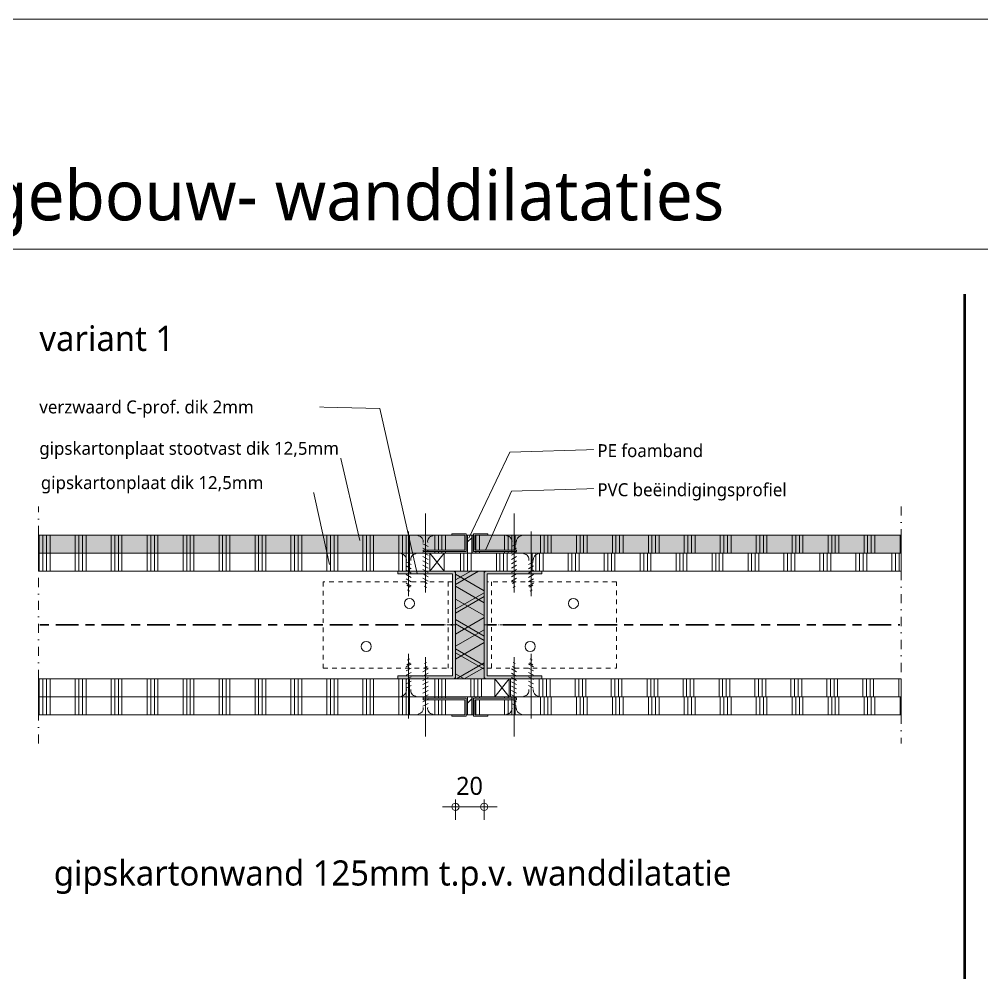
# Model space of a CAD drawing. Header units: millimetres. Extents: x -617 to 12931, y -7813 to -1363.
# Drawn here: x 141 to 811, y -6991 to -6328 of the extents above; entities that cross this region are included whole.
import ezdxf

# ---------------------------------------------------------------- set-up
doc = ezdxf.new("R2010")
doc.units = ezdxf.units.MM
for name, pattern in [('Center', [31.75, 6.35, -4.7625, 15.875, -4.7625]), ('Dash', [6.35, 3.175, -3.175]), ('Dash dot', [15.875, 6.35, -4.7625, 0, -4.7625]), ('Streep-stip _ detail', [4, 2, -1, 0, -1])]:
    doc.linetypes.add(name, pattern=pattern)
for name, color, linetype, lineweight in [('A-ANNO-DIMS', 211, 'Continuous', 13), ('A-ANNO-DIMS-5', 211, 'Continuous', 13), ('A-ANNO-IDEN', 131, 'Continuous', 18), ('A-DETL', 90, 'Continuous', 13), ('A-DETL-CNTR', 5, 'Center', 35), ('A-DETL-GENF', 92, 'Continuous', 18), ('G-ANNO-TEXT', 231, 'Continuous', 13)]:
    doc.layers.add(name, color=color, linetype=linetype, lineweight=lineweight)
doc.styles.add('Segoe UI_2', font='segoeui.ttf', dxfattribs={"height": 9})
doc.styles.add('Segoe UI_3', font='segoeui.ttf', dxfattribs={"height": 12.5})
doc.styles.add('Segoe UI_4', font='segoeui.ttf', dxfattribs={"height": 17.5})
doc.styles.add('Segoe UI_6', font='segoeui.ttf', dxfattribs={"height": 35})
doc.dimstyles.new('2_5_mm', dxfattribs={"dimscale": 304.8, "dimtxt": 13.092049, "dimasz": 0.016404, "dimexe": 0.029528, "dimexo": 0.0625, "dimgap": 0.014764, "dimtad": 1, "dimdec": 0, "dimzin": 0, "dimdsep": 46, "dimtxsty": 'Segoe UI_3', "dimblk1": 'DOTBLANK', "dimblk2": 'DOTBLANK', "dimsah": 1, "dimcen": 0.09, "dimdle": 0.029528, "dimazin": 0, "dimtfac": 1, "dimtdec": 4, "dimtix": 1, "dimtmove": 0, "dimatfit": 3, "dimfxl": 0.029528, "dimfxlon": 1, "dimtvp": 1, "dimtfill": 1, "dimtolj": 1, "dimtzin": 0, "dimarcsym": 2})
pattern_1 = [(90, (-144.69, 6799.517), (-25, 1e-15), []), (90, (-142.19, 6799.517), (-25, 1e-15), []), (90, (-139.69, 6799.517), (-25, 1e-15), []), (90, (-137.19, 6799.517), (-25, 1e-15), [])]

# ---------------------------------------------------------------- blocks, each defined once
blk = doc.blocks.new('22 verzwaard metalstud profiel - 75 mm-V449-22_1 Principedetails metalstud')
at = {"layer": 'A-DETL-GENF'}
blk.add_hatch(color=256, dxfattribs=at).paths.add_polyline_path([(-37.5, -7.37), (-37.5, -40), (-35.5, -40), (-35.5, -2), (35.5, -2), (35.5, -40), (37.5, -40), (37.5, -1), (36.5, 0), (-36.5, 0), (-37.5, -1)])
for p, q in [((-36.5, 0), (-37.5, -1)), ((-37.5, -1), (-36.5, 0)), ((37.5, -1), (36.5, 0)), ((-35.5, -2), (35.5, -2)), ((-35.5, -40), (-35.5, -2)), ((-35.5, -40), (-35.5, -2)), ((-35.5, -2), (35.5, -2)), ((35.5, -2), (35.5, -40)), ((35.5, -40), (35.5, -2)), ((37.5, -1), (36.5, 0)), ((-37.5, -7.37), (-37.5, -17.37)), ((-37.5, -17.37), (-37.5, -7.37)), ((-37.5, -40), (-35.5, -40)), ((-37.5, -40), (-35.5, -40)), ((35.5, -40), (37.5, -40)), ((35.5, -40), (37.5, -40))]:
    blk.add_line(p, q, dxfattribs=at)
blk = doc.blocks.new('00 afbreeklijn 1 s l - Type 1-V463-22_1 Principedetails metalstud')
at = {"layer": 'A-DETL-GENF', "linetype": 'Dash dot'}
for p, q in [((0, 0), (-20, 0)), ((100, 0), (25, 0)), ((145, 0), (125, 0))]:
    blk.add_line(p, q, dxfattribs=at)
blk = doc.blocks.new('22 verzwaard metalstud profiel - 75 mm-V464-22_1 Principedetails metalstud')
at = {"layer": 'A-DETL-GENF'}
blk.add_hatch(color=256, dxfattribs=at).paths.add_polyline_path([(-37.5, 1), (-36.5, 0), (36.5, 0), (37.5, 1), (37.5, 40), (35.5, 40), (35.5, 2), (-35.5, 2), (-35.5, 40), (-37.5, 40)])
for p, q in [((-35.5, 40), (-37.5, 40)), ((-37.5, 40), (-35.5, 40)), ((-35.5, 2), (-35.5, 40)), ((-35.5, 40), (-35.5, 2)), ((37.5, 40), (35.5, 40)), ((35.5, 40), (35.5, 2)), ((35.5, 40), (35.5, 2)), ((35.5, 40), (37.5, 40)), ((37.5, 7.8125), (37.5, 17.8125)), ((37.5, 17.8125), (37.5, 7.8125)), ((-37.5, 1), (-36.5, 0)), ((-37.5, 1), (-36.5, 0)), ((35.5, 2), (-35.5, 2)), ((-35.5, 2), (35.5, 2)), ((36.5, 0), (37.5, 1)), ((37.5, 1), (36.5, 0))]:
    blk.add_line(p, q, dxfattribs=at)
blk = doc.blocks.new('40  gipsplaat - stootvast D12_5-2957604-22_1 Principedetails metalstud')
at = {"layer": 'A-DETL-GENF'}
blk.add_hatch(color=256, dxfattribs=at).paths.add_polyline_path([(0, 0), (298.5, 0), (298.5, 12.5), (297.5, 12.5), (297.5, 1), (267.5, 1), (267.5, 2), (296.5, 2), (296.5, 12.5), (0, 12.5)])
at = {"layer": 'A-DETL-GENF', "lineweight": 13}
h = blk.add_hatch(dxfattribs=at)
h.set_pattern_fill('FP_574', color=256, style=0, pattern_type=2)
h.set_pattern_definition([(90, (-144.69, 6699.517), (-25, 1e-15), []), (90, (-142.19, 6699.517), (-25, 1e-15), []), (90, (-139.69, 6699.517), (-25, 1e-15), []), (90, (-137.19, 6699.517), (-25, 1e-15), [])])
h.paths.add_polyline_path([(0, 0), (298.5, 0), (298.5, 12.5), (297.5, 12.5), (297.5, 1), (267.5, 1), (267.5, 2), (296.5, 2), (296.5, 12.5), (0, 12.5)])
at = {"layer": 'A-DETL-GENF'}
for p, q in [((287.5, 12.5), (0, 12.5)), ((0, 12.5), (0, 0)), ((287.5, 12.5), (0, 12.5)), ((0, 12.5), (0, 0)), ((295.02, 12.5), (287.5, 12.5)), ((298.5, 12.5), (297.5, 12.5)), ((298.5, 12.5), (297.5, 12.5)), ((298.5, 0), (298.5, 12.5)), ((0, 0), (272.19, 0)), ((272.19, 0), (282.19, 0)), ((272.19, 0), (282.19, 0)), ((282.19, 0), (295.02, 0))]:
    blk.add_line(p, q, dxfattribs=at)
blk = doc.blocks.new('40  gipsplaat - stootvast D12_5-V468-22_1 Principedetails metalstud')
at = {"layer": 'A-DETL-GENF'}
blk.add_hatch(color=256, dxfattribs=at).paths.add_polyline_path([(298.5, 0), (298.5, 12.5), (2, 12.5), (2, 2), (31, 2), (31, 1), (1, 1), (1, 12.5), (0, 12.5), (0, 0), (228.61, 0)])
at = {"layer": 'A-DETL-GENF', "lineweight": 13}
h = blk.add_hatch(dxfattribs=at)
h.set_pattern_fill('FP_575', color=256, style=0, pattern_type=2)
h.set_pattern_definition([(90, (-446.19, 6699.517), (-25, 1e-15), []), (90, (-443.69, 6699.517), (-25, 1e-15), []), (90, (-441.19, 6699.517), (-25, 1e-15), []), (90, (-438.69, 6699.517), (-25, 1e-15), [])])
h.paths.add_polyline_path([(298.5, 0), (298.5, 12.5), (2, 12.5), (2, 2), (31, 2), (31, 1), (1, 1), (1, 12.5), (0, 12.5), (0, 0), (228.61, 0)])
at = {"layer": 'A-DETL-GENF'}
for p, q in [((1, 12.5), (0, 12.5)), ((0, 12.5), (0, 0)), ((1, 12.5), (0, 12.5)), ((298.5, 12.5), (11, 12.5)), ((298.5, 12.5), (11, 12.5)), ((298.5, 0), (298.5, 12.5)), ((298.5, 0), (298.5, 12.5)), ((52.29, 0), (298.5, 0))]:
    blk.add_line(p, q, dxfattribs=at)
blk = doc.blocks.new('30 rugvulling kitvoeg - vierkante rugvulling-V469-22_1 Principedetails metalstud')
at = {"layer": 'A-DETL-GENF', "lineweight": 13}
h = blk.add_hatch(dxfattribs=at)
h.set_pattern_fill('FP_576', color=256, style=0, pattern_type=2)
h.set_pattern_definition([(45, (-453.19, 6699.517), (-10.606602, 10.606602), []), (135, (-453.19, 6699.517), (-10.606602, -10.606602), [])])
h.paths.add_polyline_path([(3, 0), (3, 12.5), (0, 12.5), (0, 0)])
at = {"layer": 'A-DETL-GENF'}
for p, q in [((0, 12.5), (0, 0)), ((3, 12.5), (0, 12.5)), ((3, 0), (3, 12.5))]:
    blk.add_line(p, q, dxfattribs=at)
blk = doc.blocks.new('42 PVC beëindigingsprofiel - Type 3741-2060503-22_1 Principedetails metalstud')
at = {"layer": 'A-DETL-GENF'}
for p, q in [((-1, 13.5), (-11, 13.5)), ((-11, 13.5), (-11, 12.5)), ((-1, 1), (-1, 13.5)), ((-11, 12.5), (-2, 12.5)), ((-2, 12.5), (-2, 2)), ((-2, 2), (-31, 2)), ((-31, 2), (-31, 1)), ((-31, 1), (-1, 1))]:
    blk.add_line(p, q, dxfattribs=at)
blk = doc.blocks.new('42 PVC beëindigingsprofiel - Type 3741-4977620-22_1 Principedetails metalstud')
at = {"layer": 'A-DETL-GENF'}
for p, q in [((-1, -1), (-31, -1)), ((-31, -1), (-31, -2)), ((-31, -2), (-2, -2)), ((-2, -2), (-2, -12.5)), ((-1, -13.5), (-1, -1)), ((-2, -12.5), (-11, -12.5)), ((-11, -12.5), (-11, -13.5)), ((-11, -13.5), (-1, -13.5))]:
    blk.add_line(p, q, dxfattribs=at)
blk = doc.blocks.new('40  gipsplaat - D12_5-2957605-22_1 Principedetails metalstud')
at = {"layer": 'A-DETL-GENF', "lineweight": 13}
h = blk.add_hatch(dxfattribs=at)
h.set_pattern_fill('FP_577', color=256, style=0, pattern_type=2)
h.set_pattern_definition(pattern_1)
h.paths.add_polyline_path([(295.02, -12.5), (296.5, -12.5), (296.5, -2), (267.5, -2), (267.5, -1), (297.5, -1), (297.5, -12.5), (298.5, -12.5), (298.5, 0), (0, 0), (0, -12.5), (287.5, -12.5)])
at = {"layer": 'A-DETL-GENF'}
for p, q in [((295.02, 0), (0, 0)), ((0, 0), (0, -12.5)), ((0, 0), (0, -12.5)), ((298.5, -12.5), (298.5, 0)), ((0, -12.5), (287.5, -12.5)), ((0, -12.5), (287.5, -12.5)), ((287.5, -12.5), (295.02, -12.5)), ((297.5, -12.5), (298.5, -12.5)), ((297.5, -12.5), (298.5, -12.5))]:
    blk.add_line(p, q, dxfattribs=at)
blk = doc.blocks.new('40  gipsplaat - D12_5-V470-22_1 Principedetails metalstud')
at = {"layer": 'A-DETL-GENF', "lineweight": 13}
h = blk.add_hatch(dxfattribs=at)
h.set_pattern_fill('FP_578', color=256, style=0, pattern_type=2)
h.set_pattern_definition([(90, (-446.19, 6799.517), (-25, 1e-15), []), (90, (-443.69, 6799.517), (-25, 1e-15), []), (90, (-441.19, 6799.517), (-25, 1e-15), []), (90, (-438.69, 6799.517), (-25, 1e-15), [])])
h.paths.add_polyline_path([(2, -12.5), (298.5, -12.5), (298.5, 0), (0, 0), (0, -12.5), (1, -12.5), (1, -1), (31, -1), (31, -2), (2, -2), (2, -6.03)])
at = {"layer": 'A-DETL-GENF'}
for p, q in [((0, 0), (0, -12.5)), ((25.87, 0), (15.87, 0)), ((25.87, 0), (15.87, 0)), ((298.5, 0), (52.29, 0)), ((298.5, -12.5), (298.5, 0)), ((298.5, -12.5), (298.5, 0)), ((0, -12.5), (1, -12.5)), ((0, -12.5), (1, -12.5)), ((11, -12.5), (298.5, -12.5)), ((11, -12.5), (298.5, -12.5))]:
    blk.add_line(p, q, dxfattribs=at)
blk = doc.blocks.new('30 rugvulling kitvoeg - vierkante rugvulling-4464680-22_1 Principedetails metalstud')
at = {"layer": 'A-DETL-GENF', "lineweight": 13}
h = blk.add_hatch(dxfattribs=at)
h.set_pattern_fill('FP_579', color=256, style=0, pattern_type=2)
h.set_pattern_definition([(45, (-453.19, 6799.517), (-10.606602, 10.606602), []), (135, (-453.19, 6799.517), (-10.606602, -10.606602), [])])
h.paths.add_polyline_path([(0, -12.5), (3, -12.5), (3, 0), (0, 0), (0, -6.03)])
at = {"layer": 'A-DETL-GENF'}
for p, q in [((0, 0), (0, -12.5)), ((3, -12.5), (3, 0)), ((0, -12.5), (3, -12.5))]:
    blk.add_line(p, q, dxfattribs=at)
blk = doc.blocks.new('40  gipsplaat - D12_5-V471-22_1 Principedetails metalstud')
at = {"layer": 'A-DETL-GENF', "lineweight": 13}
h = blk.add_hatch(dxfattribs=at)
h.set_pattern_fill('FP_580', color=256, style=0, pattern_type=2)
h.set_pattern_definition([(90, (-472.055, 6799.517), (-25, 1e-15), []), (90, (-469.555, 6799.517), (-25, 1e-15), []), (90, (-467.055, 6799.517), (-25, 1e-15), []), (90, (-464.555, 6799.517), (-25, 1e-15), [])])
h.paths.add_polyline_path([(0, 0), (272.63, 0), (272.63, 12.5), (0, 12.5)])
at = {"layer": 'A-DETL-GENF'}
for p, q in [((272.63, 12.5), (0, 12.5)), ((0, 12.5), (0, 0)), ((272.63, 12.5), (0, 12.5)), ((0, 12.5), (0, 0)), ((272.63, 0), (272.63, 12.5)), ((272.63, 0), (272.63, 12.5)), ((0, 0), (272.63, 0)), ((0, 0), (272.63, 0))]:
    blk.add_line(p, q, dxfattribs=at)
blk = doc.blocks.new('40  gipsplaat - D12_5-V472-22_1 Principedetails metalstud')
at = {"layer": 'A-DETL-GENF', "lineweight": 13}
h = blk.add_hatch(dxfattribs=at)
h.set_pattern_fill('FP_577', color=256, style=0, pattern_type=2)
h.set_pattern_definition(pattern_1)
h.paths.add_polyline_path([(295.02, 0), (317.37, 0), (317.37, 12.5), (0, 12.5), (0, 0), (290, 0)])
at = {"layer": 'A-DETL-GENF'}
for p, q in [((290, 12.5), (0, 12.5)), ((0, 12.5), (0, 0)), ((290, 12.5), (0, 12.5)), ((0, 12.5), (0, 0)), ((309.97, 12.5), (290, 12.5)), ((317.37, 12.5), (309.97, 12.5)), ((317.37, 12.5), (309.97, 12.5)), ((317.37, 0), (317.37, 12.5)), ((317.37, 0), (317.37, 12.5)), ((0, 0), (317.37, 0)), ((0, 0), (317.37, 0))]:
    blk.add_line(p, q, dxfattribs=at)
blk = doc.blocks.new('20 klos p - Voorliggend-4383766-22_1 Principedetails metalstud')
at = {"layer": 'A-DETL-GENF'}
for p, q in [((10, 12.5), (0, 12.5)), ((0, 12.5), (0, 0)), ((0, 0), (10, 12.5)), ((0, 12.5), (10, 0)), ((10, 0), (10, 12.5)), ((0, 0), (10, 0))]:
    blk.add_line(p, q, dxfattribs=at)
blk = doc.blocks.new('40  gipsplaat - D12_5-V475-22_1 Principedetails metalstud')
at = {"layer": 'A-DETL-GENF', "lineweight": 13}
h = blk.add_hatch(dxfattribs=at)
h.set_pattern_fill('FP_583', color=256, style=0, pattern_type=2)
h.set_pattern_definition([(90, (-426.878, 6712.017), (-25, 1e-15), []), (90, (-424.378, 6712.017), (-25, 1e-15), []), (90, (-421.878, 6712.017), (-25, 1e-15), []), (90, (-419.378, 6712.017), (-25, 1e-15), [])])
h.paths.add_polyline_path([(7.81, 0), (317.81, 0), (317.81, 12.5), (0, 12.5), (0, 0)])
at = {"layer": 'A-DETL-GENF'}
for p, q in [((317.81, 12.5), (0, 12.5)), ((0, 12.5), (0, 0)), ((317.81, 12.5), (0, 12.5)), ((0, 12.5), (0, 0)), ((317.81, 0), (317.81, 12.5)), ((317.81, 0), (317.81, 12.5)), ((0, 0), (7.81, 0)), ((0, 0), (7.81, 0)), ((7.81, 0), (27.78, 0)), ((27.78, 0), (317.81, 0)), ((27.78, 0), (317.81, 0))]:
    blk.add_line(p, q, dxfattribs=at)
blk = doc.blocks.new('40  gipsplaat - D12_5-V476-22_1 Principedetails metalstud')
at = {"layer": 'A-DETL-GENF', "lineweight": 13}
h = blk.add_hatch(dxfattribs=at)
h.set_pattern_fill('FP_584', color=256, style=0, pattern_type=2)
h.set_pattern_definition([(90, (-144.69, 6712.017), (-25, 1e-15), []), (90, (-142.19, 6712.017), (-25, 1e-15), []), (90, (-139.69, 6712.017), (-25, 1e-15), []), (90, (-137.19, 6712.017), (-25, 1e-15), [])])
h.paths.add_polyline_path([(0, 0), (272.1875, 0), (272.1875, 12.5), (0, 12.5)])
at = {"layer": 'A-DETL-GENF'}
for p, q in [((272.1875, 12.5), (0, 12.5)), ((0, 12.5), (0, 0)), ((272.1875, 12.5), (0, 12.5)), ((0, 12.5), (0, 0)), ((272.1875, 0), (272.1875, 12.5)), ((272.1875, 0), (272.1875, 12.5)), ((0, 0), (272.1875, 0)), ((0, 0), (272.1875, 0))]:
    blk.add_line(p, q, dxfattribs=at)
blk = doc.blocks.new('30 L-anker plat a e - 90x60-V521-22_1 Principedetails metalstud')
at = {"layer": 'A-DETL-GENF', "linetype": 'Dash'}
for p, q in [((35, 90), (-25, 90)), ((-25, 90), (-25, 0)), ((35, 0), (35, 90)), ((35, 3), (-25, 3)), ((35, 0), (-25, 0))]:
    blk.add_line(p, q, dxfattribs=at)
at = {"layer": 'A-DETL-GENF', "linetype": 'Streep-stip _ detail', "lineweight": 13}
for p, q in [((5, 15), (5, -2.03)), ((5, -22), (5, -30))]:
    blk.add_line(p, q, dxfattribs=at)
at = {"layer": 'A-DETL-GENF', "lineweight": 13}
for centre in [(-10, 60), (20, 30)]:
    blk.add_circle(centre, 3.5, dxfattribs=at)
blk = doc.blocks.new('30 L-anker plat a e - 90x60-V520-22_1 Principedetails metalstud')
at = {"layer": 'A-DETL-GENF', "linetype": 'Dash'}
for p, q in [((35, 90), (-25, 90)), ((-25, 90), (-25, 0)), ((35, 0), (35, 90)), ((35, 3), (-25, 3)), ((35, 0), (-25, 0))]:
    blk.add_line(p, q, dxfattribs=at)
at = {"layer": 'A-DETL-GENF', "linetype": 'Streep-stip _ detail', "lineweight": 13}
for p, q in [((5, 15), (5, -2)), ((5, -21.97), (5, -30))]:
    blk.add_line(p, q, dxfattribs=at)
at = {"layer": 'A-DETL-GENF', "lineweight": 13}
for centre in [(-10, 60), (20, 30)]:
    blk.add_circle(centre, 3.5, dxfattribs=at)
blk = doc.blocks.new('00 schroef s e - 30mm-2157679-22_1 Principedetails metalstud')
at = {"layer": 'A-DETL-GENF'}
for p, q in [((-15.02, 0), (30, 0)), ((0, -5), (0, 5)), ((0.48, 5), (0, 5)), ((5.98, -1.75), (7.98, 1.75)), ((8.98, -1.75), (10.98, 1.75)), ((8.98, -1.75), (10.98, 1.75)), ((11.98, -1.75), (13.98, 1.75)), ((14.98, -1.75), (16.98, 1.75)), ((17.98, -1.75), (19.98, 1.75)), ((20.98, -1.75), (22.98, 1.75)), ((22.3, -1.22), (23.7, 1.22)), ((25.6, -0.7), (26.4, 0.7)), ((0.48, -5), (0, -5))]:
    blk.add_line(p, q, dxfattribs=at)
for centre, radius, start, end in [((4.48, 5.51), 4.03, 187.28672, 278.68299), ((4.59, -5.65), 4.16, 83.05422, 170.97608)]:
    blk.add_arc(centre, radius, start, end, dxfattribs=at)
blk = doc.blocks.new('00 schroef s e - 40mm-2174073-22_1 Principedetails metalstud')
at = {"layer": 'A-DETL-GENF'}
for p, q in [((-15.02, 0), (40, 0)), ((0, -5), (0, 5)), ((0.48, 5), (0, 5)), ((5.98, -1.75), (7.98, 1.75)), ((8.98, -1.75), (10.98, 1.75)), ((8.98, -1.75), (10.98, 1.75)), ((11.98, -1.75), (13.98, 1.75)), ((14.98, -1.75), (16.98, 1.75)), ((17.98, -1.75), (19.98, 1.75)), ((20.98, -1.75), (22.98, 1.75)), ((23.98, -1.75), (25.98, 1.75)), ((26.98, -1.75), (28.98, 1.75)), ((29.98, -1.75), (31.98, 1.75)), ((32.3, -1.22), (33.7, 1.22)), ((35.6, -0.7), (36.4, 0.7)), ((0.48, -5), (0, -5))]:
    blk.add_line(p, q, dxfattribs=at)
for centre, radius, start, end in [((4.48, 5.51), 4.03, 187.28672, 278.68299), ((4.59, -5.65), 4.16, 83.05422, 170.97608)]:
    blk.add_arc(centre, radius, start, end, dxfattribs=at)
blk = doc.blocks.new('00 schroef s e - 30mm-4332139-22_1 Principedetails metalstud')
at = {"layer": 'A-DETL-GENF'}
for p, q in [((0, 5), (0, -5)), ((0.48, 5), (0, 5)), ((5.98, 1.75), (7.98, -1.75)), ((8.98, 1.75), (10.98, -1.75)), ((8.98, 1.75), (10.98, -1.75)), ((11.98, 1.75), (13.98, -1.75)), ((14.98, 1.75), (16.98, -1.75)), ((17.98, 1.75), (19.98, -1.75)), ((20.98, 1.75), (22.98, -1.75)), ((22.3, 1.22), (23.7, -1.22)), ((25.6, 0.7), (26.4, -0.7)), ((-15.02, 0), (30, 0)), ((0.48, -5), (0, -5))]:
    blk.add_line(p, q, dxfattribs=at)
for centre, radius, start, end in [((4.59, 5.65), 4.16, 189.02392, 276.94578), ((4.48, -5.51), 4.03, 81.31701, 172.71328)]:
    blk.add_arc(centre, radius, start, end, dxfattribs=at)
blk = doc.blocks.new('00 schroef s e - 40mm-4332099-22_1 Principedetails metalstud')
at = {"layer": 'A-DETL-GENF'}
for p, q in [((0, 5), (0, -5)), ((0.48, 5), (0, 5)), ((5.98, 1.75), (7.98, -1.75)), ((8.98, 1.75), (10.98, -1.75)), ((8.98, 1.75), (10.98, -1.75)), ((11.98, 1.75), (13.98, -1.75)), ((14.98, 1.75), (16.98, -1.75)), ((17.98, 1.75), (19.98, -1.75)), ((20.98, 1.75), (22.98, -1.75)), ((23.98, 1.75), (25.98, -1.75)), ((26.98, 1.75), (28.98, -1.75)), ((29.98, 1.75), (31.98, -1.75)), ((32.3, 1.22), (33.7, -1.22)), ((35.6, 0.7), (36.4, -0.7)), ((-15.02, 0), (40, 0)), ((0.48, -5), (0, -5))]:
    blk.add_line(p, q, dxfattribs=at)
for centre, radius, start, end in [((4.59, 5.65), 4.16, 189.02392, 276.94578), ((4.48, -5.51), 4.03, 81.31701, 172.71328)]:
    blk.add_arc(centre, radius, start, end, dxfattribs=at)
blk = doc.blocks.new('42 isolatie - Type 1-3760052-22_1 Principedetails metalstud')
at = {"layer": 'A-DETL-GENF'}
blk.add_hatch(color=256, dxfattribs=at).paths.add_polyline_path([(75.28, 20.77), (0.28, 20.77), (0.28, 0.8), (75.28, 0.8)])
at = {"layer": 'A-DETL-GENF', "lineweight": 13}
h = blk.add_hatch(dxfattribs=at)
h.set_pattern_fill('FP_647', color=256, style=0, pattern_type=2)
h.set_pattern_definition([(60, (-2355.522, 120.812), (-17.3205, 10), []), (120, (-2355.522, 120.812), (-17.3205, -10), [])])
h.paths.add_polyline_path([(75.28, 20.77), (0.28, 20.77), (0.28, 0.8), (75.28, 0.8)])
h = blk.add_hatch(dxfattribs=at)
h.set_pattern_fill('FP_648', color=256, style=0, pattern_type=2)
h.set_pattern_definition([(60, (-2375.531, 120.812), (-12.99038, 7.5), []), (120, (-2375.531, 120.812), (-12.99038, -7.5), [])])
h.paths.add_polyline_path([(75.28, 20.77), (0.28, 20.77), (0.28, 0.8), (75.28, 0.8)])
at = {"layer": 'A-DETL-GENF'}
for p, q in [((75.28, 20.77), (0.28, 20.77)), ((0.28, 20.77), (0.28, 0.8)), ((75.28, 20.77), (0.28, 20.77)), ((0.28, 20.77), (0.28, 0.8)), ((75.28, 20.77), (0.28, 20.77)), ((0.28, 20.77), (0.28, 0.8)), ((75.28, 0.8), (75.28, 20.77)), ((75.28, 0.8), (75.28, 20.77)), ((75.28, 0.8), (75.28, 20.77)), ((0.28, 0.8), (75.28, 0.8)), ((0.28, 0.8), (75.28, 0.8)), ((0.28, 0.8), (75.28, 0.8))]:
    blk.add_line(p, q, dxfattribs=at)
blk = doc.blocks.new('DIMBLOCK265-22_1 Principedetails metalstud')
at = {"layer": 'A-ANNO-DIMS-5'}
for p, q in [((444.69, -6876.01), (444.69, -6867.01)), ((464.69, -6876.01), (464.69, -6867.01)), ((435.69, -6876.01), (473.69, -6876.01)), ((444.69, -6876.01), (444.69, -6885.01)), ((464.69, -6876.01), (464.69, -6885.01))]:
    blk.add_line(p, q, dxfattribs=at)
for centre in [(444.69, -6876.01), (464.69, -6876.01)]:
    blk.add_circle(centre, 2.5, dxfattribs=at)
at = {"layer": 'A-ANNO-DIMS-5', "color": 0, "insert": (445.17, -6855.2), "char_height": 12.5, "width": 22.8516, "attachment_point": 1, "line_spacing_factor": 1.142579, "style": 'Segoe UI_3', "bg_fill": 3, "box_fill_scale": 1.25, "bg_fill_color": 9, "bg_fill_true_color": 13158600, "bg_fill_transparency": 0}
blk.add_mtext('20', dxfattribs=at)
blk = doc.blocks.new('_DotBlank')
at = {"color": 0, "linetype": 'ByBlock', "lineweight": -2}
blk.add_line((-0.5, 0), (-1, 0), dxfattribs=at)
blk.add_circle((0, 0), 0.5, dxfattribs=at)

msp = doc.modelspace()

# ---------------------------------------------------------------- linework, layer by layer
at = {"layer": 'A-ANNO-IDEN'}
for p, q in [((392.1, -6598.85), (314.44, -6597.06)), ((363.52, -6627.63), (376.59, -6625.84)), ((378.18, -6690.8), (363.52, -6627.63)), ((453.91, -6689.22), (482.49, -6629.23)), ((482.49, -6629.23), (543.38, -6627.44)), ((344.93, -6651.49), (320.83, -6649.71)), ((357.21, -6707.48), (344.93, -6651.49)), ((465.77, -6697.1), (483.61, -6656.42)), ((483.61, -6656.42), (543.38, -6654.63))]:
    msp.add_line(p, q, dxfattribs=at)
at = {"layer": 'A-DETL', "lineweight": 18}
for p, q in [((-589.29, -6328.15), (3610.71, -6328.15)), ((-539.29, -6488.15), (1460.71, -6488.15))]:
    msp.add_line(p, q, dxfattribs=at)
at = {"layer": 'A-DETL', "lineweight": 50}
msp.add_line((798.96, -7369.48), (798.96, -6519.48), dxfattribs=at)
at = {"layer": 'A-DETL-CNTR'}
for p, q in [((155.69, -6749.52), (442.69, -6749.52)), ((466.69, -6749.52), (753.69, -6749.52))]:
    msp.add_line(p, q, dxfattribs=at)

# ---------------------------------------------------------------- block references
at = {"layer": 'A-DETL-GENF', "linetype": 'Dash dot'}
for p, rotation in [((154.69, -6687.02), 269.9999999999999), ((754.69, -6812.02), 89.99999999999989)]:
    msp.add_blockref('00 afbreeklijn 1 s l - Type 1-V463-22_1 Principedetails metalstud', p, dxfattribs=dict(at, rotation=rotation))
at = {"layer": 'A-DETL-GENF'}
for name, p, rotation in [('00 schroef s e - 40mm-2174073-22_1 Principedetails metalstud', (423.87, -6687.02), 269.9999999999998), ('00 schroef s e - 40mm-4332099-22_1 Principedetails metalstud', (485.51, -6687.02), 270.0000000000002), ('00 schroef s e - 30mm-2157679-22_1 Principedetails metalstud', (412.08, -6699.52), 270.0000000000009), ('00 schroef s e - 30mm-4332139-22_1 Principedetails metalstud', (497.3, -6699.52), 269.999999999999), ('42 PVC beëindigingsprofiel - Type 3741-4977620-22_1 Principedetails metalstud', (456.19, -6699.52), 180), ('22 verzwaard metalstud profiel - 75 mm-V464-22_1 Principedetails metalstud', (444.69, -6749.52), 89.99999999999912), ('42 isolatie - Type 1-3760052-22_1 Principedetails metalstud', (443.89, -6711.74), 270), ('22 verzwaard metalstud profiel - 75 mm-V449-22_1 Principedetails metalstud', (464.69, -6749.52), 90.00000000000088), ('00 schroef s e - 30mm-4332139-22_1 Principedetails metalstud', (412.08, -6799.52), 89.99999999999852), ('00 schroef s e - 40mm-4332099-22_1 Principedetails metalstud', (423.87, -6812.02), 89.99999999999974), ('00 schroef s e - 40mm-2174073-22_1 Principedetails metalstud', (485.51, -6812.02), 89.9999999999992), ('00 schroef s e - 30mm-2157679-22_1 Principedetails metalstud', (497.3, -6799.52), 90.00000000000044), ('42 PVC beëindigingsprofiel - Type 3741-2060503-22_1 Principedetails metalstud', (456.19, -6799.52), 180)]:
    msp.add_blockref(name, p, dxfattribs=dict(at, rotation=rotation))
for name, p in [('40  gipsplaat - stootvast D12_5-2957604-22_1 Principedetails metalstud', (154.69, -6699.52)), ('42 PVC beëindigingsprofiel - Type 3741-2060503-22_1 Principedetails metalstud', (453.19, -6699.52)), ('30 rugvulling kitvoeg - vierkante rugvulling-V469-22_1 Principedetails metalstud', (453.19, -6699.52)), ('40  gipsplaat - stootvast D12_5-V468-22_1 Principedetails metalstud', (456.19, -6699.52)), ('40  gipsplaat - D12_5-V476-22_1 Principedetails metalstud', (154.69, -6712.02)), ('20 klos p - Voorliggend-4383766-22_1 Principedetails metalstud', (426.88, -6712.02)), ('40  gipsplaat - D12_5-V475-22_1 Principedetails metalstud', (436.88, -6712.02)), ('40  gipsplaat - D12_5-V472-22_1 Principedetails metalstud', (154.69, -6799.52)), ('20 klos p - Voorliggend-4383766-22_1 Principedetails metalstud', (472.06, -6799.52)), ('40  gipsplaat - D12_5-V471-22_1 Principedetails metalstud', (482.06, -6799.52)), ('40  gipsplaat - D12_5-2957605-22_1 Principedetails metalstud', (154.69, -6799.52)), ('30 rugvulling kitvoeg - vierkante rugvulling-4464680-22_1 Principedetails metalstud', (453.19, -6799.52)), ('40  gipsplaat - D12_5-V470-22_1 Principedetails metalstud', (456.19, -6799.52)), ('42 PVC beëindigingsprofiel - Type 3741-4977620-22_1 Principedetails metalstud', (453.19, -6799.52))]:
    msp.add_blockref(name, p, dxfattribs=at)
at = {"layer": 'A-DETL-GENF', "linetype": 'Streep-stip _ detail', "lineweight": 13}
for name, p, rotation in [('30 L-anker plat a e - 90x60-V520-22_1 Principedetails metalstud', (442.69, -6754.52), 89.99999999999991), ('30 L-anker plat a e - 90x60-V521-22_1 Principedetails metalstud', (466.69, -6744.52), 269.9999999999998)]:
    msp.add_blockref(name, p, dxfattribs=dict(at, rotation=rotation))

# ---------------------------------------------------------------- texts
at = {"layer": 'G-ANNO-TEXT', "color": 7, "attachment_point": 1}
for s, insert, char_height, width, style in [('gipssysteemwand gebouw- wanddilataties', (-277.44, -6433.08), 35, 1137.9954, 'Segoe UI_6'), ('variant 1', (155.41, -6541.41), 17.5, 113.8396, 'Segoe UI_4'), ('gipskartonwand 125mm t.p.v. wanddilatatie', (165.41, -6913.29), 17.5, 575.2108, 'Segoe UI_4')]:
    msp.add_mtext(s, dxfattribs=dict(at, insert=insert, char_height=char_height, width=width, style=style))

# ---------------------------------------------------------------- dimensions: what is measured, and where the dimension line sits
at = {"layer": 'A-ANNO-DIMS'}
dim = msp.add_linear_dim(base=(464.69, -6876.01), p1=(444.69, -6867.01), p2=(464.69, -6867.01), dimstyle='2_5_mm', override={"dimpost": '<>', "dimfxl": 20}, dxfattribs=at)
dim.commit()
dim.dimension.update_dxf_attribs({"geometry": 'DIMBLOCK265-22_1 Principedetails metalstud', "text_midpoint": (454.69, -6865.05)})

# ---------------------------------------------------------------- next in the draw order: texts
at = {"layer": 'A-ANNO-IDEN', "lineweight": 13, "char_height": 9, "attachment_point": 1, "style": 'Segoe UI_2', "bg_fill": 3, "box_fill_scale": 1.25, "bg_fill_color": 9, "bg_fill_true_color": 13158600, "bg_fill_transparency": 0}
for s, insert, width in [('verzwaard C-prof. dik 2mm', (155.34, -6593.36), 192.405), ('gipskartonplaat stootvast dik 12,5mm', (155.34, -6622.14), 267.7636), ('PE foamband', (543.38, -6623.74), 93.7974), ('gipskartonplaat dik 12,5mm', (156.43, -6646), 198.8185), ('PVC beëindigingsprofiel', (543.38, -6650.93), 171.962)]:
    msp.add_mtext(s, dxfattribs=dict(at, insert=insert, width=width))

# ---------------------------------------------------------------- next in the draw order: linework, layer by layer
at = {"layer": 'A-ANNO-IDEN'}
msp.add_line((417.99, -6713.75), (392.1, -6598.85), dxfattribs=at)

doc.saveas('drawing.dxf')
